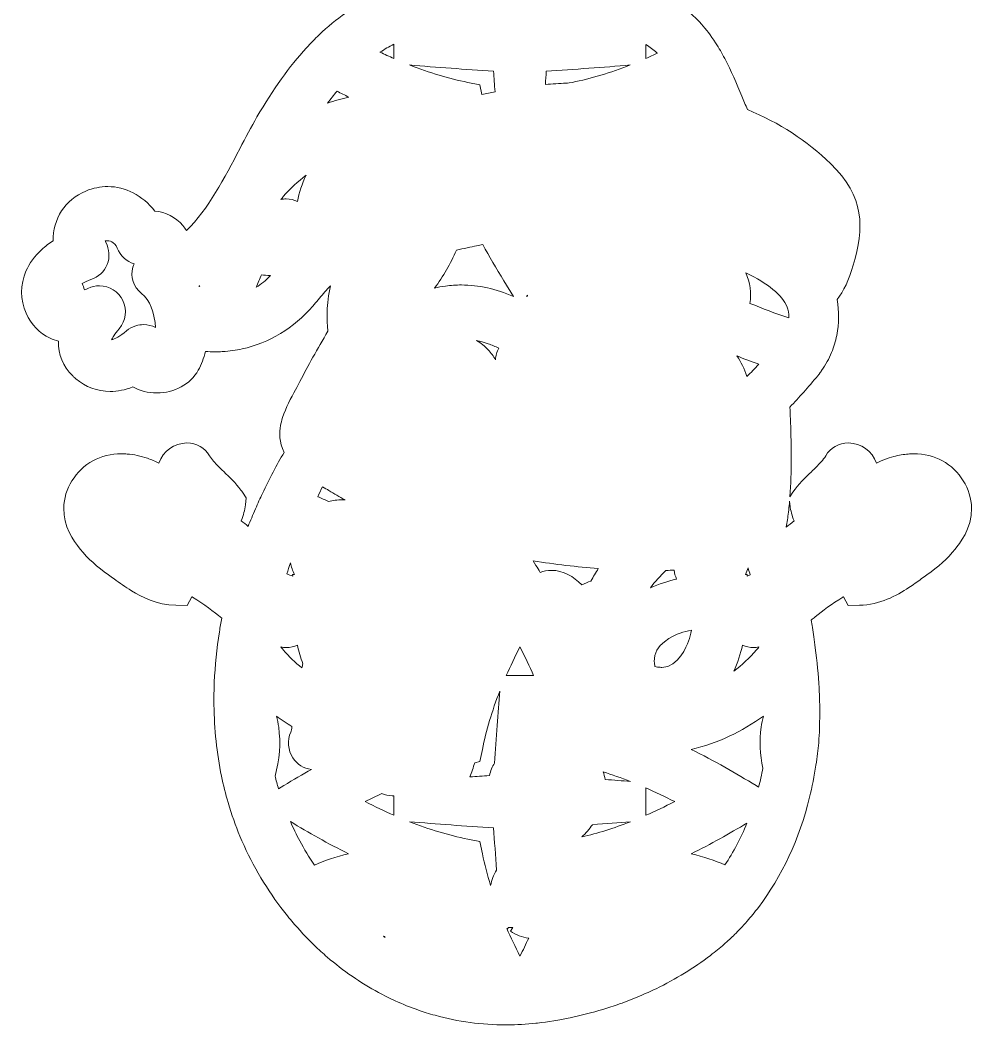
# Model space of a CAD drawing. Header units: inches. Extents: x -812 to 7891, y -3575 to 2748.
# Drawn here: x 1432 to 1938, y -3575 to -3040 of the extents above; entities that cross this region are included whole.
import ezdxf

# ---------------------------------------------------------------- set-up
doc = ezdxf.new("R2010")
doc.units = ezdxf.units.IN
doc.header["$MEASUREMENT"] = 0
doc.layers.add('Layer 1', color=7, linetype='Continuous')

# ---------------------------------------------------------------- blocks, each defined once
blk = doc.blocks.new('block 21')
at = {"layer": 'Layer 1', "lineweight": 0}
for points, knots in [([(1922.61, -3274.62), (1918.11, -3272.17), (1912.98, -3270.93), (1907.36, -3270.93), (1906.4, -3270.93), (1905.42, -3270.97), (1904.43, -3271.04), (1902, -3271.22), (1899.46, -3271.67), (1896.68, -3272.4), (1893.55, -3273.23), (1890.48, -3274.41), (1887.48, -3275.94), (1885.3, -3269.54), (1879.31, -3265.15), (1872.61, -3265.15), (1867.56, -3265.15), (1863.04, -3267.71), (1860.5, -3272), (1859.22, -3274.17), (1857.18, -3276.3), (1855.36, -3278.09), (1854.54, -3278.89), (1853.71, -3279.69), (1852.87, -3280.48), (1849.46, -3283.72), (1845.94, -3287.08), (1843.06, -3291.35), (1843.06, -3291.35), (1841.44, -3293.76), (1841.44, -3293.76), (1842.43, -3280.35), (1842.19, -3266.89), (1841.78, -3254.32), (1841.7, -3251.95), (1841.61, -3249.59), (1841.53, -3247.25), (1841.51, -3246.86), (1841.48, -3246.46), (1841.44, -3246.08), (1846.41, -3240.9), (1851.19, -3235.36), (1856.31, -3229.35), (1856.31, -3229.35), (1856.4, -3229.24), (1856.4, -3229.24), (1856.62, -3228.98), (1856.81, -3228.73), (1856.97, -3228.5), (1857.02, -3228.44), (1857.27, -3228.12), (1857.27, -3228.12), (1857.7, -3227.56), (1858.02, -3227.05), (1858.23, -3226.72), (1858.23, -3226.72), (1858.33, -3226.57), (1858.33, -3226.57), (1860.47, -3223.49), (1862.26, -3220.25), (1863.62, -3216.92), (1864.81, -3214.04), (1865.73, -3211), (1866.38, -3207.86), (1867.68, -3201.5), (1867.73, -3195.03), (1866.57, -3188.85), (1870.09, -3184.22), (1872.84, -3178.37), (1875.17, -3170.55), (1881.09, -3150.74), (1881.3, -3133.94), (1863.08, -3116.37), (1850.57, -3104.29), (1835.7, -3094.62), (1818.84, -3087.61), (1817.84, -3085.28), (1816.85, -3082.92), (1815.82, -3080.46), (1813.06, -3073.83), (1810.2, -3066.98), (1806.73, -3060.36), (1805.3, -3057.64), (1803.7, -3054.92), (1801.83, -3052.03), (1799.33, -3048.15), (1796.89, -3044.9), (1794.36, -3042.07), (1791.67, -3039.06), (1788.6, -3036.26), (1784.98, -3033.51), (1774.44, -3025.5), (1761.4, -3020.22), (1745.1, -3017.38), (1744.75, -3017.31), (1744.4, -3017.26), (1744.04, -3017.2), (1744.04, -3017.2), (1743.39, -3017.09), (1743.39, -3017.09), (1728.64, -3014.6), (1714.36, -3013.11), (1700.93, -3012.69), (1698.92, -3012.62), (1696.91, -3012.6), (1695.02, -3012.58), (1694.27, -3012.57), (1693.51, -3012.57), (1692.76, -3012.57), (1681.36, -3012.57), (1670.42, -3013.38), (1660.26, -3014.97), (1647.69, -3016.93), (1636.17, -3020.11), (1626, -3024.4), (1618.72, -3027.48), (1611.63, -3031.46), (1604.92, -3036.22), (1600.11, -3039.64), (1595.39, -3043.55), (1590.9, -3047.84), (1588.65, -3049.99), (1586.44, -3052.26), (1584.13, -3054.79), (1575.05, -3064.71), (1566.44, -3076.75), (1557.8, -3091.58), (1554.75, -3096.81), (1551.79, -3102.49), (1548.65, -3108.49), (1540.61, -3123.87), (1531.74, -3140.82), (1520.31, -3152.05), (1519.72, -3151.14), (1519.07, -3150.26), (1518.37, -3149.44), (1514.47, -3144.87), (1509.22, -3142.14), (1503.41, -3141.64), (1496.88, -3133.35), (1487.85, -3128.63), (1478.41, -3128.63), (1474.5, -3128.63), (1470.58, -3129.42), (1466.75, -3131), (1455.69, -3135.55), (1449.15, -3145.97), (1449.35, -3157.46), (1447.13, -3158.9), (1445.07, -3160.49), (1443.23, -3162.19), (1439.49, -3165.63), (1436.68, -3169.49), (1434.87, -3173.67), (1431.75, -3180.88), (1431.81, -3188.64), (1435.05, -3196.1), (1437.64, -3202.08), (1442.04, -3206.68), (1447.77, -3209.38), (1449.19, -3210.05), (1450.66, -3210.6), (1452.19, -3211.02), (1451.94, -3217.97), (1454.53, -3224.35), (1459.77, -3229.45), (1459.77, -3229.45), (1459.83, -3229.52), (1459.83, -3229.52), (1460.13, -3229.84), (1460.62, -3230.37), (1461.32, -3230.95), (1466.6, -3235.37), (1472.93, -3237.71), (1479.62, -3237.71), (1483.59, -3237.71), (1487.66, -3236.91), (1491.76, -3235.33), (1495.38, -3237.39), (1499.84, -3238.51), (1504.44, -3238.51), (1513.94, -3238.51), (1522.42, -3233.87), (1526.57, -3226.41), (1528.25, -3223.41), (1529.54, -3220.04), (1530.41, -3216.43), (1532.05, -3216.56), (1533.72, -3216.62), (1535.39, -3216.62), (1536.7, -3216.62), (1538.03, -3216.58), (1539.35, -3216.5), (1543.36, -3216.27), (1546.73, -3215.82), (1549.94, -3215.1), (1564.37, -3211.87), (1577.35, -3203.97), (1587.49, -3192.27), (1588.45, -3191.16), (1589.39, -3190.06), (1590.32, -3188.97), (1592.34, -3186.62), (1594.24, -3184.4), (1596.13, -3182.32), (1596.13, -3182.32), (1596.27, -3182.16), (1596.27, -3182.16), (1596.27, -3182.16), (1596.48, -3181.93), (1596.48, -3181.93), (1596.48, -3181.93), (1596.83, -3181.56), (1596.95, -3181.43), (1595.72, -3186.4), (1595.26, -3191.12), (1595.14, -3194.99), (1595.03, -3198.43), (1595.16, -3201.77), (1595.52, -3204.89), (1595.55, -3205.14), (1595.58, -3205.39), (1595.61, -3205.63), (1589.88, -3215.23), (1584.99, -3224.01), (1580.7, -3232.43), (1580.01, -3233.78), (1579.21, -3235.24), (1578.36, -3236.79), (1575.92, -3241.24), (1573.15, -3246.28), (1571.46, -3251.65), (1570.98, -3253.19), (1570.63, -3254.56), (1570.38, -3255.88), (1569.67, -3259.63), (1569.63, -3264.74), (1572.23, -3270.18), (1568.28, -3276.85), (1564.49, -3284.04), (1560.68, -3292.09), (1559.5, -3294.6), (1558.29, -3297.26), (1557.01, -3300.23), (1555.61, -3303.44), (1554.32, -3306.56), (1553.11, -3309.6), (1551.88, -3308.56), (1550.65, -3307.54), (1549.46, -3306.55), (1550.62, -3303.61), (1551.35, -3300.83), (1551.68, -3298.11), (1551.68, -3298.11), (1552.11, -3294.42), (1552.11, -3294.42), (1552.11, -3294.42), (1550.04, -3291.34), (1550.04, -3291.34), (1549.81, -3291), (1549.56, -3290.67), (1549.24, -3290.27), (1546.49, -3286.47), (1543.26, -3283.38), (1540.14, -3280.4), (1539.12, -3279.42), (1538.09, -3278.44), (1537.1, -3277.44), (1535.63, -3275.96), (1533.79, -3274.01), (1532.61, -3272), (1530.07, -3267.71), (1525.54, -3265.15), (1520.5, -3265.15), (1513.81, -3265.15), (1507.84, -3269.52), (1505.64, -3275.89), (1503.65, -3274.88), (1501.62, -3274.02), (1499.55, -3273.31), (1495.95, -3272.07), (1492.29, -3271.31), (1488.67, -3271.04), (1487.69, -3270.97), (1486.7, -3270.93), (1485.75, -3270.93), (1480.13, -3270.93), (1475, -3272.17), (1470.52, -3274.61), (1461.37, -3279.58), (1455.11, -3289.71), (1454.95, -3299.83), (1454.81, -3309.54), (1459.9, -3316.95), (1463.74, -3321.67), (1467.86, -3326.74), (1472.78, -3331.24), (1478.76, -3335.42), (1479.74, -3336.1), (1480.73, -3336.81), (1481.73, -3337.52), (1484.68, -3339.63), (1487.74, -3341.81), (1491.07, -3343.86), (1496.34, -3347.1), (1504.52, -3351.42), (1514.66, -3351.54), (1514.66, -3351.54), (1520.63, -3351.61), (1520.63, -3351.61), (1520.63, -3351.61), (1523.16, -3347.05), (1523.16, -3347.05), (1523.25, -3347.11), (1523.35, -3347.17), (1523.45, -3347.23), (1529.76, -3351.23), (1534.71, -3354.77), (1539.04, -3358.43), (1538.61, -3360.73), (1538.21, -3363.12), (1537.82, -3365.63), (1536.4, -3374.69), (1535.49, -3383.74), (1535.11, -3392.54), (1534.94, -3396.49), (1534.88, -3400.56), (1534.93, -3404.62), (1535.08, -3417.64), (1536.43, -3430.39), (1538.93, -3442.52), (1539.91, -3447.24), (1541.09, -3451.99), (1542.45, -3456.63), (1544.33, -3463.05), (1546.39, -3468.89), (1548.74, -3474.48), (1554.48, -3488.11), (1561.83, -3500.93), (1570.59, -3512.57), (1572.32, -3514.87), (1574.22, -3517.25), (1576.41, -3519.86), (1580.2, -3524.36), (1584.21, -3528.66), (1588.35, -3532.65), (1590.6, -3534.82), (1592.91, -3536.93), (1595.24, -3538.93), (1603.73, -3546.23), (1612.9, -3552.56), (1622.49, -3557.74), (1625.37, -3559.3), (1628.37, -3560.79), (1631.4, -3562.17), (1635.42, -3564.01), (1639.49, -3565.65), (1643.5, -3567.06), (1646.36, -3568.06), (1649.34, -3568.99), (1652.63, -3569.91), (1664.86, -3573.29), (1677.52, -3575.01), (1690.25, -3575.01), (1690.25, -3575.01), (1690.97, -3575.01), (1690.97, -3575.01), (1696.11, -3574.99), (1701.22, -3574.7), (1706.14, -3574.15), (1706.14, -3574.15), (1706.28, -3574.14), (1706.28, -3574.14), (1706.53, -3574.12), (1706.78, -3574.09), (1707.03, -3574.07), (1718.66, -3572.71), (1730.38, -3570.25), (1741.88, -3566.76), (1744.69, -3565.91), (1747.59, -3564.95), (1750.76, -3563.83), (1754.32, -3562.56), (1757.9, -3561.17), (1761.38, -3559.7), (1764.63, -3558.33), (1767.51, -3557.04), (1770.2, -3555.73), (1780.67, -3550.67), (1790.4, -3544.71), (1799.13, -3538.01), (1801.85, -3535.92), (1804.19, -3534.01), (1806.3, -3532.17), (1808.38, -3530.35), (1810.26, -3528.61), (1812.04, -3526.86), (1814.12, -3524.82), (1816.21, -3522.59), (1818.64, -3519.83), (1820.71, -3517.47), (1822.74, -3514.99), (1824.66, -3512.46), (1837.26, -3495.91), (1846.43, -3476.17), (1851.92, -3453.78), (1853.28, -3448.24), (1854.41, -3442.48), (1855.3, -3436.64), (1855.94, -3432.42), (1856.43, -3428.52), (1856.79, -3424.73), (1856.79, -3424.73), (1856.81, -3424.48), (1856.81, -3424.48), (1857.14, -3419.73), (1857.31, -3414.76), (1857.33, -3409.71), (1857.35, -3405.2), (1857.23, -3400.45), (1856.97, -3395.57), (1856.6, -3388.69), (1855.93, -3381.49), (1854.97, -3374.16), (1854.44, -3370.07), (1853.94, -3366.65), (1853.41, -3363.38), (1853.2, -3362.09), (1852.99, -3360.78), (1852.78, -3359.48), (1853.43, -3358.92), (1854.13, -3358.33), (1854.87, -3357.72), (1858.95, -3354.37), (1863.65, -3351.03), (1869.67, -3347.23), (1869.76, -3347.17), (1869.85, -3347.11), (1869.95, -3347.05), (1869.95, -3347.05), (1872.48, -3351.61), (1872.48, -3351.61), (1872.48, -3351.61), (1878.44, -3351.54), (1878.44, -3351.54), (1889.38, -3351.41), (1898.25, -3346.45), (1904.75, -3342.15), (1907.04, -3340.63), (1909.22, -3339.07), (1911.33, -3337.56), (1912.35, -3336.83), (1913.35, -3336.12), (1914.35, -3335.42), (1920.37, -3331.21), (1925.28, -3326.71), (1929.35, -3321.69), (1931.57, -3318.97), (1938.31, -3310.7), (1938.15, -3299.82), (1937.99, -3289.71), (1931.74, -3279.58), (1922.61, -3274.62)], [0, 0, 0, 0, 1, 1, 1, 2, 2, 2, 3, 3, 3, 4, 4, 4, 5, 5, 5, 6, 6, 6, 7, 7, 7, 8, 8, 8, 9, 9, 9, 10, 10, 10, 11, 11, 11, 12, 12, 12, 13, 13, 13, 14, 14, 14, 15, 15, 15, 16, 16, 16, 17, 17, 17, 18, 18, 18, 19, 19, 19, 20, 20, 20, 21, 21, 21, 22, 22, 22, 23, 23, 23, 24, 24, 24, 25, 25, 25, 26, 26, 26, 27, 27, 27, 28, 28, 28, 29, 29, 29, 30, 30, 30, 31, 31, 31, 32, 32, 32, 33, 33, 33, 34, 34, 34, 35, 35, 35, 36, 36, 36, 37, 37, 37, 38, 38, 38, 39, 39, 39, 40, 40, 40, 41, 41, 41, 42, 42, 42, 43, 43, 43, 44, 44, 44, 45, 45, 45, 46, 46, 46, 47, 47, 47, 48, 48, 48, 49, 49, 49, 50, 50, 50, 51, 51, 51, 52, 52, 52, 53, 53, 53, 54, 54, 54, 55, 55, 55, 56, 56, 56, 57, 57, 57, 58, 58, 58, 59, 59, 59, 60, 60, 60, 61, 61, 61, 62, 62, 62, 63, 63, 63, 64, 64, 64, 65, 65, 65, 66, 66, 66, 67, 67, 67, 68, 68, 68, 69, 69, 69, 70, 70, 70, 71, 71, 71, 72, 72, 72, 73, 73, 73, 74, 74, 74, 75, 75, 75, 76, 76, 76, 77, 77, 77, 78, 78, 78, 79, 79, 79, 80, 80, 80, 81, 81, 81, 82, 82, 82, 83, 83, 83, 84, 84, 84, 85, 85, 85, 86, 86, 86, 87, 87, 87, 88, 88, 88, 89, 89, 89, 90, 90, 90, 91, 91, 91, 92, 92, 92, 93, 93, 93, 94, 94, 94, 95, 95, 95, 96, 96, 96, 97, 97, 97, 98, 98, 98, 99, 99, 99, 100, 100, 100, 101, 101, 101, 102, 102, 102, 103, 103, 103, 104, 104, 104, 105, 105, 105, 106, 106, 106, 107, 107, 107, 108, 108, 108, 109, 109, 109, 110, 110, 110, 111, 111, 111, 112, 112, 112, 113, 113, 113, 114, 114, 114, 115, 115, 115, 116, 116, 116, 117, 117, 117, 118, 118, 118, 119, 119, 119, 120, 120, 120, 121, 121, 121, 122, 122, 122, 123, 123, 123, 124, 124, 124, 125, 125, 125, 126, 126, 126, 127, 127, 127, 128, 128, 128, 129, 129, 129, 130, 130, 130, 131, 131, 131, 132, 132, 132, 133, 133, 133, 134, 134, 134, 135, 135, 135, 136, 136, 136, 137, 137, 137, 138, 138, 138, 139, 139, 139, 140, 140, 140, 141, 141, 141, 142, 142, 142, 143, 143, 143, 144, 144, 144, 145, 145, 145, 146, 146, 146, 147, 147, 147, 148, 148, 148, 149, 149, 149, 150, 150, 150, 151, 151, 151, 152, 152, 152, 153, 153, 153, 154, 154, 154, 154]), ([(1630.69, -3052.82), (1630.69, -3052.82), (1630.69, -3060.43), (1630.69, -3060.43), (1628.25, -3059.36), (1625.78, -3058.23), (1623.28, -3057.04), (1625.66, -3055.52), (1628.13, -3054.11), (1630.69, -3052.82)], [0, 0, 0, 0, 1, 1, 1, 2, 2, 2, 3, 3, 3, 3]), ([(1764.84, -3053.04), (1766.88, -3054.32), (1768.81, -3055.76), (1770.61, -3057.39), (1770.71, -3057.48), (1770.81, -3057.57), (1770.91, -3057.66), (1768.86, -3058.62), (1766.84, -3059.54), (1764.84, -3060.42), (1764.84, -3060.42), (1764.84, -3053.04), (1764.84, -3053.04)], [0, 0, 0, 0, 1, 1, 1, 2, 2, 2, 3, 3, 3, 4, 4, 4, 4]), ([(1677.53, -3079.62), (1677.53, -3079.62), (1676.49, -3074.46), (1676.49, -3074.46), (1676.49, -3074.46), (1669.97, -3073.15), (1669.97, -3073.15), (1659.88, -3071.12), (1649.7, -3068.09), (1639, -3063.88), (1653.54, -3065.13), (1668.54, -3066.24), (1683.78, -3067.18), (1684, -3070.77), (1684.24, -3074.43), (1684.5, -3078.18), (1682.18, -3078.63), (1679.86, -3079.11), (1677.53, -3079.62)], [0, 0, 0, 0, 1, 1, 1, 2, 2, 2, 3, 3, 3, 4, 4, 4, 5, 5, 5, 6, 6, 6, 6]), ([(1711.75, -3067.18), (1726.99, -3066.24), (1741.98, -3065.13), (1756.52, -3063.88), (1745.83, -3068.09), (1735.67, -3071.12), (1725.56, -3073.15), (1725.56, -3073.15), (1723.93, -3073.48), (1723.93, -3073.48), (1723.42, -3073.49), (1722.9, -3073.51), (1722.38, -3073.54), (1718.78, -3073.7), (1715.08, -3073.96), (1711.29, -3074.31), (1711.45, -3071.88), (1711.61, -3069.5), (1711.75, -3067.18)], [0, 0, 0, 0, 1, 1, 1, 2, 2, 2, 3, 3, 3, 4, 4, 4, 5, 5, 5, 6, 6, 6, 6]), ([(1606.65, -3081), (1602.83, -3081.81), (1599.07, -3082.91), (1595.4, -3084.23), (1597.02, -3082.04), (1598.68, -3079.9), (1600.41, -3077.82), (1602.51, -3078.92), (1604.59, -3079.98), (1606.65, -3081)], [0, 0, 0, 0, 1, 1, 1, 2, 2, 2, 3, 3, 3, 3]), ([(1573.4, -3135.23), (1572.43, -3135.23), (1571.47, -3135.33), (1570.53, -3135.52), (1570.94, -3134.98), (1571.37, -3134.46), (1571.82, -3133.94), (1575.58, -3129.64), (1579.64, -3125.85), (1583.95, -3122.6), (1581.81, -3127.16), (1580.34, -3131.87), (1579.32, -3136.54), (1577.5, -3135.69), (1575.48, -3135.23), (1573.4, -3135.23)], [0, 0, 0, 0, 1, 1, 1, 2, 2, 2, 3, 3, 3, 4, 4, 4, 5, 5, 5, 5]), ([(1492.38, -3169.75), (1492.13, -3170.31), (1491.92, -3170.89), (1491.74, -3171.48), (1490.21, -3176.69), (1491.99, -3182.06), (1496.38, -3185.49), (1501.15, -3189.23), (1502.85, -3196.25), (1503.43, -3200.11), (1503.62, -3201.36), (1503.74, -3202.52), (1503.78, -3203.61), (1501.86, -3202.67), (1499.71, -3202.15), (1497.49, -3202.15), (1496.08, -3202.15), (1494.67, -3202.37), (1493.32, -3202.79), (1491.47, -3203.37), (1489.81, -3204.28), (1488.38, -3205.49), (1484.94, -3208.42), (1482.04, -3209.84), (1480.34, -3210.29), (1480.84, -3209.2), (1481.95, -3207.35), (1484.46, -3204.31), (1488, -3200.01), (1488.76, -3194.29), (1486.45, -3189.38), (1484.18, -3184.58), (1479.29, -3181.47), (1473.98, -3181.47), (1471.9, -3181.47), (1469.85, -3181.93), (1467.88, -3182.84), (1467.4, -3183.06), (1466.76, -3183.32), (1466.02, -3183.56), (1465.63, -3182.45), (1465.23, -3181.34), (1464.83, -3180.23), (1466.11, -3179.47), (1467.65, -3178.79), (1469.41, -3178.19), (1473.4, -3176.87), (1476.55, -3173.9), (1478.08, -3170.07), (1479.59, -3166.27), (1479.32, -3161.99), (1477.36, -3158.33), (1477.19, -3158.03), (1477.07, -3157.76), (1476.98, -3157.54), (1477.23, -3157.5), (1477.53, -3157.46), (1477.89, -3157.46), (1479.06, -3157.46), (1481.96, -3157.84), (1483.41, -3161.38), (1485.12, -3165.56), (1488.4, -3168.55), (1492.38, -3169.75)], [0, 0, 0, 0, 1, 1, 1, 2, 2, 2, 3, 3, 3, 4, 4, 4, 5, 5, 5, 6, 6, 6, 7, 7, 7, 8, 8, 8, 9, 9, 9, 10, 10, 10, 11, 11, 11, 12, 12, 12, 13, 13, 13, 14, 14, 14, 15, 15, 15, 16, 16, 16, 17, 17, 17, 18, 18, 18, 19, 19, 19, 20, 20, 20, 21, 21, 21, 21]), ([(1694.26, -3187.13), (1685.01, -3183.03), (1675.89, -3181.02), (1666.59, -3181.02), (1663.78, -3181.02), (1660.92, -3181.21), (1658.1, -3181.59), (1656.17, -3181.85), (1654.26, -3182.24), (1652.38, -3182.74), (1656.87, -3176.5), (1660.83, -3169.63), (1663.96, -3162.52), (1667.92, -3161.6), (1671.71, -3160.82), (1674.71, -3160.21), (1675.78, -3159.99), (1676.87, -3159.77), (1678.01, -3159.56), (1681.44, -3165.77), (1685.14, -3172.14), (1689.22, -3178.84), (1689.22, -3178.84), (1694.26, -3187.13), (1694.26, -3187.13)], [0, 0, 0, 0, 1, 1, 1, 2, 2, 2, 3, 3, 3, 4, 4, 4, 5, 5, 5, 6, 6, 6, 7, 7, 7, 8, 8, 8, 8]), ([(1565.02, -3175.97), (1564.91, -3176.08), (1564.8, -3176.2), (1564.69, -3176.31), (1562.46, -3178.59), (1560.05, -3180.58), (1557.47, -3182.25), (1558.34, -3180.01), (1559.23, -3177.79), (1560.14, -3175.6), (1561.63, -3175.84), (1563.15, -3175.97), (1564.69, -3175.97), (1564.69, -3175.97), (1565.02, -3175.97), (1565.02, -3175.97)], [0, 0, 0, 0, 1, 1, 1, 2, 2, 2, 3, 3, 3, 4, 4, 4, 5, 5, 5, 5]), ([(1817.96, -3174.55), (1829.79, -3180.18), (1837.44, -3186.48), (1839.91, -3192.78), (1840.46, -3194.17), (1840.98, -3196.04), (1840.79, -3198.54), (1833.8, -3196.2), (1826.91, -3193.62), (1820.17, -3190.82), (1821.09, -3185.36), (1820.36, -3179.62), (1817.96, -3174.55)], [0, 0, 0, 0, 1, 1, 1, 2, 2, 2, 3, 3, 3, 4, 4, 4, 4]), ([(1527.32, -3181.41), (1527.26, -3181.59), (1527.2, -3181.77), (1527.13, -3181.95), (1527.09, -3181.84), (1527.04, -3181.74), (1527, -3181.63), (1527.11, -3181.56), (1527.21, -3181.49), (1527.32, -3181.41)], [0, 0, 0, 0, 1, 1, 1, 2, 2, 2, 3, 3, 3, 3]), ([(1701.27, -3187.14), (1701.27, -3187.14), (1701.64, -3186.52), (1701.64, -3186.52), (1701.7, -3186.65), (1701.76, -3186.77), (1701.82, -3186.9), (1701.64, -3186.98), (1701.45, -3187.06), (1701.27, -3187.14)], [0, 0, 0, 0, 1, 1, 1, 2, 2, 2, 3, 3, 3, 3]), ([(1684.76, -3220.85), (1683.71, -3218.96), (1682.41, -3217.19), (1680.87, -3215.56), (1679.04, -3213.61), (1676.96, -3211.95), (1674.69, -3210.6), (1676.71, -3211.03), (1678.77, -3211.6), (1680.83, -3212.3), (1682.73, -3212.94), (1684.64, -3213.75), (1686.58, -3214.73), (1685.49, -3216.58), (1684.86, -3218.67), (1684.76, -3220.85)], [0, 0, 0, 0, 1, 1, 1, 2, 2, 2, 3, 3, 3, 4, 4, 4, 5, 5, 5, 5]), ([(1818.57, -3229.74), (1817.28, -3225.59), (1815.51, -3222.01), (1813.14, -3218.79), (1813.15, -3218.78), (1813.15, -3218.78), (1813.16, -3218.77), (1817.04, -3220.32), (1820.96, -3221.81), (1824.89, -3223.23), (1822.8, -3225.49), (1820.7, -3227.67), (1818.57, -3229.74)], [0, 0, 0, 0, 1, 1, 1, 2, 2, 2, 3, 3, 3, 4, 4, 4, 4]), ([(1592.69, -3288.47), (1592.7, -3288.47), (1592.72, -3288.48), (1592.73, -3288.49), (1593.9, -3289.17), (1595.03, -3289.82), (1596.08, -3290.46), (1598.86, -3292.16), (1601.74, -3293.82), (1604.68, -3295.44), (1604.18, -3295.42), (1603.68, -3295.41), (1603.17, -3295.41), (1600.65, -3295.41), (1598.21, -3295.7), (1595.9, -3296.27), (1594.01, -3295.42), (1592.09, -3294.58), (1590.15, -3293.75), (1590.96, -3291.99), (1591.81, -3290.22), (1592.69, -3288.47)], [0, 0, 0, 0, 1, 1, 1, 2, 2, 2, 3, 3, 3, 4, 4, 4, 5, 5, 5, 6, 6, 6, 7, 7, 7, 7]), ([(1841.5, -3298.59), (1841.85, -3301.18), (1842.56, -3303.82), (1843.65, -3306.58), (1842.28, -3307.72), (1840.9, -3308.87), (1839.53, -3310.05), (1839.49, -3309.98), (1839.46, -3309.92), (1839.42, -3309.86), (1839.74, -3308.64), (1839.99, -3307.37), (1840.17, -3306.04), (1840.2, -3305.81), (1840.23, -3305.57), (1840.26, -3305.33), (1840.26, -3305.33), (1840.28, -3305.17), (1840.28, -3305.17), (1840.66, -3302.37), (1840.98, -3299.38), (1841.25, -3296.07), (1841.25, -3296.07), (1841.4, -3297.76), (1841.4, -3297.76), (1841.42, -3298.04), (1841.45, -3298.32), (1841.5, -3298.59)], [0, 0, 0, 0, 1, 1, 1, 2, 2, 2, 3, 3, 3, 4, 4, 4, 5, 5, 5, 6, 6, 6, 7, 7, 7, 8, 8, 8, 9, 9, 9, 9]), ([(1575.61, -3329), (1576.08, -3331.13), (1576.8, -3333.2), (1577.78, -3335.16), (1577.78, -3335.16), (1576.8, -3335.15), (1576.8, -3335.15), (1576.8, -3335.15), (1576.82, -3336.16), (1576.82, -3336.16), (1575.81, -3335.66), (1574.77, -3335.22), (1573.69, -3334.85), (1574.31, -3332.89), (1574.95, -3330.95), (1575.61, -3329)], [0, 0, 0, 0, 1, 1, 1, 2, 2, 2, 3, 3, 3, 4, 4, 4, 5, 5, 5, 5]), ([(1735.53, -3338.7), (1733.95, -3339.21), (1732.32, -3339.88), (1730.63, -3340.74), (1726.38, -3336.23), (1720.79, -3332.99), (1714.5, -3332.99), (1712.43, -3332.99), (1710.4, -3333.35), (1708.48, -3334.05), (1707.75, -3332.83), (1707.03, -3331.63), (1706.31, -3330.45), (1706.31, -3330.45), (1704.76, -3327.91), (1704.76, -3327.91), (1716.52, -3329.77), (1728.12, -3331.13), (1739.48, -3331.99), (1738.09, -3334.18), (1736.77, -3336.42), (1735.53, -3338.7)], [0, 0, 0, 0, 1, 1, 1, 2, 2, 2, 3, 3, 3, 4, 4, 4, 5, 5, 5, 6, 6, 6, 7, 7, 7, 7]), ([(1779.85, -3332.87), (1779.99, -3334.54), (1780.42, -3336.16), (1781.13, -3337.67), (1776.46, -3338.68), (1771.75, -3340.16), (1767.19, -3342.29), (1769.64, -3339.05), (1772.41, -3335.95), (1775.47, -3333), (1776.94, -3332.96), (1778.4, -3332.92), (1779.85, -3332.87)], [0, 0, 0, 0, 1, 1, 1, 2, 2, 2, 3, 3, 3, 4, 4, 4, 4]), ([(1818.71, -3336.16), (1818.71, -3336.16), (1818.73, -3335.15), (1818.73, -3335.15), (1818.73, -3335.15), (1817.73, -3335.16), (1817.73, -3335.16), (1818.29, -3334.05), (1818.76, -3332.88), (1819.15, -3331.68), (1819.58, -3332.93), (1819.96, -3334.18), (1820.31, -3335.43), (1819.77, -3335.66), (1819.24, -3335.9), (1818.71, -3336.16)], [0, 0, 0, 0, 1, 1, 1, 2, 2, 2, 3, 3, 3, 4, 4, 4, 5, 5, 5, 5]), ([(1788.99, -3364.89), (1788.63, -3366.88), (1788.14, -3368.87), (1787.46, -3370.77), (1786.64, -3373.08), (1782.07, -3384.64), (1773.31, -3384.64), (1773, -3384.64), (1772.69, -3384.63), (1772.38, -3384.61), (1771.47, -3384.53), (1770.56, -3384.41), (1769.64, -3384.24), (1769.47, -3383.32), (1769.35, -3382.41), (1769.27, -3381.5), (1768.52, -3372.35), (1779.67, -3367.64), (1783.11, -3366.41), (1785, -3365.74), (1786.99, -3365.25), (1788.99, -3364.89)], [0, 0, 0, 0, 1, 1, 1, 2, 2, 2, 3, 3, 3, 4, 4, 4, 5, 5, 5, 6, 6, 6, 7, 7, 7, 7]), ([(1581.66, -3384.89), (1578.19, -3382.06), (1574.9, -3378.87), (1571.82, -3375.35), (1571.37, -3374.84), (1570.94, -3374.31), (1570.53, -3373.78), (1571.47, -3373.97), (1572.43, -3374.07), (1573.4, -3374.07), (1575.49, -3374.07), (1577.5, -3373.61), (1579.33, -3372.75), (1580.06, -3376.15), (1581.01, -3379.51), (1582.27, -3382.79), (1582.06, -3383.49), (1581.86, -3384.19), (1581.66, -3384.89)], [0, 0, 0, 0, 1, 1, 1, 2, 2, 2, 3, 3, 3, 4, 4, 4, 5, 5, 5, 6, 6, 6, 6]), ([(1697.77, -3373.75), (1700.46, -3379.03), (1702.86, -3384.1), (1705.02, -3389.04), (1705.02, -3389.04), (1690.5, -3389.04), (1690.5, -3389.04), (1692.66, -3384.1), (1695.08, -3379.02), (1697.77, -3373.75)], [0, 0, 0, 0, 1, 1, 1, 2, 2, 2, 3, 3, 3, 3]), ([(1822.13, -3374.07), (1823.1, -3374.07), (1824.05, -3373.97), (1824.99, -3373.78), (1824.58, -3374.32), (1824.15, -3374.85), (1823.71, -3375.35), (1819.95, -3379.66), (1815.89, -3383.45), (1811.58, -3386.7), (1813.72, -3382.14), (1815.19, -3377.42), (1816.21, -3372.75), (1818.03, -3373.61), (1820.05, -3374.07), (1822.13, -3374.07)], [0, 0, 0, 0, 1, 1, 1, 2, 2, 2, 3, 3, 3, 4, 4, 4, 5, 5, 5, 5]), ([(1687.08, -3397.25), (1686.08, -3409.03), (1685.14, -3421.71), (1684.24, -3435.71), (1683.12, -3437.46), (1682.09, -3439.64), (1681.48, -3442.28), (1678.01, -3442.49), (1674.57, -3442.72), (1671.15, -3442.95), (1672.06, -3440.51), (1672.93, -3438), (1673.77, -3435.39), (1673.77, -3435.39), (1676.49, -3434.84), (1676.49, -3434.84), (1676.49, -3434.84), (1677.8, -3428.31), (1677.8, -3428.31), (1679.84, -3418.15), (1682.86, -3407.98), (1687.08, -3397.25)], [0, 0, 0, 0, 1, 1, 1, 2, 2, 2, 3, 3, 3, 4, 4, 4, 5, 5, 5, 6, 6, 6, 7, 7, 7, 7]), ([(1569.36, -3416.45), (1569.1, -3414.51), (1568.71, -3412.58), (1568.17, -3410.66), (1570.83, -3412.58), (1573.6, -3414.4), (1576.45, -3416.1), (1576.31, -3417.37), (1576.11, -3418.47), (1575.81, -3419.13), (1573.85, -3423.55), (1574.25, -3428.8), (1576.86, -3432.82), (1579.11, -3436.29), (1582.74, -3438.51), (1586.76, -3438.93), (1582.1, -3441.58), (1577.24, -3444.45), (1572.11, -3447.57), (1572.11, -3447.57), (1569.26, -3449.3), (1569.26, -3449.3), (1568.61, -3447.06), (1568, -3444.79), (1567.45, -3442.5), (1569.88, -3433.85), (1570.52, -3425.1), (1569.36, -3416.45)], [0, 0, 0, 0, 1, 1, 1, 2, 2, 2, 3, 3, 3, 4, 4, 4, 5, 5, 5, 6, 6, 6, 7, 7, 7, 8, 8, 8, 9, 9, 9, 9]), ([(1827.03, -3438.3), (1826.39, -3441.74), (1825.65, -3445.12), (1824.82, -3448.41), (1824.82, -3448.41), (1823.42, -3447.57), (1823.42, -3447.57), (1812.81, -3441.11), (1801.25, -3434.41), (1788.92, -3428.29), (1802.68, -3425.33), (1816.25, -3418.62), (1827.36, -3410.61), (1826.83, -3412.55), (1826.43, -3414.5), (1826.17, -3416.45), (1825.19, -3423.72), (1825.48, -3431.06), (1827.03, -3438.3)], [0, 0, 0, 0, 1, 1, 1, 2, 2, 2, 3, 3, 3, 4, 4, 4, 5, 5, 5, 6, 6, 6, 6]), ([(1742, -3440.31), (1746.79, -3441.77), (1751.64, -3443.47), (1756.62, -3445.42), (1752.17, -3445.04), (1747.67, -3444.67), (1743.13, -3444.32), (1742.87, -3442.84), (1742.49, -3441.51), (1742, -3440.31)], [0, 0, 0, 0, 1, 1, 1, 2, 2, 2, 3, 3, 3, 3]), ([(1780.13, -3456.11), (1774.86, -3458.8), (1769.78, -3461.21), (1764.84, -3463.38), (1764.84, -3463.38), (1764.84, -3448.84), (1764.84, -3448.84), (1769.78, -3451.01), (1774.86, -3453.42), (1780.13, -3456.11)], [0, 0, 0, 0, 1, 1, 1, 2, 2, 2, 3, 3, 3, 3]), ([(1624.23, -3451.83), (1625.94, -3452.58), (1627.84, -3452.98), (1629.85, -3452.98), (1630.13, -3452.98), (1630.41, -3452.97), (1630.69, -3452.96), (1630.69, -3452.96), (1630.69, -3463.38), (1630.69, -3463.38), (1625.76, -3461.22), (1620.69, -3458.81), (1615.43, -3456.12), (1618.4, -3454.62), (1621.33, -3453.19), (1624.23, -3451.83)], [0, 0, 0, 0, 1, 1, 1, 2, 2, 2, 3, 3, 3, 4, 4, 4, 5, 5, 5, 5]), ([(1575.58, -3466.76), (1585.22, -3472.55), (1595.59, -3478.47), (1606.59, -3483.92), (1599.93, -3485.34), (1593.76, -3487.55), (1588.42, -3489.92), (1585.58, -3485.7), (1582.96, -3481.37), (1580.58, -3476.98), (1578.78, -3473.67), (1577.12, -3470.26), (1575.58, -3466.76)], [0, 0, 0, 0, 1, 1, 1, 2, 2, 2, 3, 3, 3, 4, 4, 4, 4]), ([(1685.32, -3492.63), (1683.75, -3495.17), (1682.67, -3497.96), (1682.15, -3500.85), (1680.36, -3495.1), (1678.92, -3489.48), (1677.8, -3483.91), (1677.8, -3483.91), (1676.49, -3477.39), (1676.49, -3477.39), (1676.49, -3477.39), (1669.97, -3476.08), (1669.97, -3476.08), (1659.81, -3474.04), (1649.64, -3471.02), (1638.91, -3466.8), (1653.48, -3468.05), (1668.51, -3469.16), (1683.78, -3470.1), (1684.23, -3477.24), (1684.74, -3484.7), (1685.32, -3492.63)], [0, 0, 0, 0, 1, 1, 1, 2, 2, 2, 3, 3, 3, 4, 4, 4, 5, 5, 5, 6, 6, 6, 7, 7, 7, 7]), ([(1736.4, -3468.41), (1743.5, -3467.88), (1750.2, -3467.35), (1756.63, -3466.8), (1747.72, -3470.3), (1739.19, -3472.98), (1730.73, -3474.95), (1732.76, -3472.92), (1734.69, -3470.74), (1736.4, -3468.41)], [0, 0, 0, 0, 1, 1, 1, 2, 2, 2, 3, 3, 3, 3]), ([(1818.57, -3467.58), (1815.33, -3475.54), (1811.42, -3482.96), (1806.85, -3489.8), (1801.59, -3487.49), (1795.5, -3485.32), (1788.94, -3483.92), (1799.41, -3478.72), (1809.32, -3473.11), (1818.57, -3467.58)], [0, 0, 0, 0, 1, 1, 1, 2, 2, 2, 3, 3, 3, 3]), ([(1691.09, -3523.94), (1691.09, -3523.94), (1691.68, -3523.19), (1691.68, -3523.19), (1691.68, -3523.19), (1694, -3523.19), (1694, -3523.19), (1694, -3523.19), (1692.73, -3525.12), (1692.73, -3525.12), (1695.71, -3527.07), (1699.02, -3528.34), (1702.43, -3528.83), (1700.97, -3531.97), (1699.42, -3535.16), (1697.77, -3538.41), (1695.2, -3533.36), (1692.87, -3528.46), (1690.77, -3523.69), (1690.87, -3523.77), (1690.98, -3523.86), (1691.09, -3523.94)], [0, 0, 0, 0, 1, 1, 1, 2, 2, 2, 3, 3, 3, 4, 4, 4, 5, 5, 5, 6, 6, 6, 7, 7, 7, 7]), ([(1625.98, -3528.47), (1625.68, -3528.26), (1625.37, -3528.05), (1625.07, -3527.84), (1625.35, -3527.89), (1625.62, -3527.93), (1625.89, -3527.98), (1625.92, -3528.15), (1625.95, -3528.31), (1625.98, -3528.47)], [0, 0, 0, 0, 1, 1, 1, 2, 2, 2, 3, 3, 3, 3])]:
    blk.add_open_spline(points, degree=3, knots=knots, dxfattribs=at)

msp = doc.modelspace()

# ---------------------------------------------------------------- block references
at = {"layer": 'Layer 1'}
msp.add_blockref('block 21', (0, 0), dxfattribs=at)

doc.saveas('drawing.dxf')
